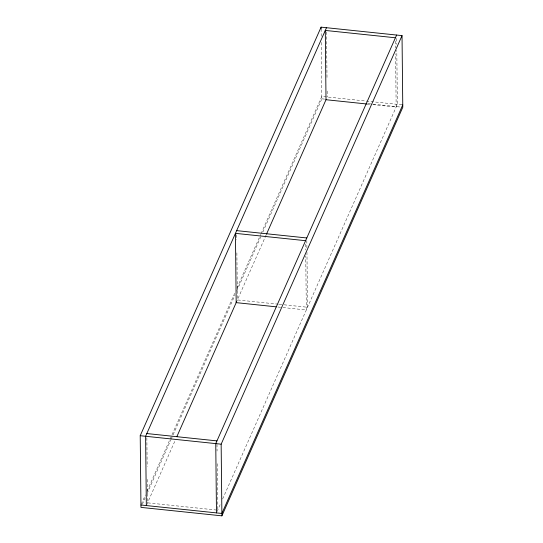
<?xml version="1.0" encoding="UTF-8"?>
<svg xmlns="http://www.w3.org/2000/svg" width="543" height="543" viewBox="0 0 543 543"><rect width="100%" height="100%" fill="white"/><g stroke="black" fill="none" stroke-linecap="round" stroke-linejoin="round"><path stroke-width="0.41" stroke-dasharray="2.71 2.04" d="M141.289 504.216L145.402 494.917M147.119 491.042L169.776 439.871M170.115 439.097L234.99 292.575M237.047 287.926L260.728 234.427M261.074 233.653L321.823 96.437L402.757 104.901M142.341 504.284L145.09 498.08M147.146 493.431L170.828 439.939M171.174 439.158L235.01 294.964M236.728 291.089L260.755 236.816M262.812 232.166L321.85 98.826L321.259 42.361M146.685 504.786L175.172 440.434M236.178 302.641L266.124 234.997M217.085 511.533L220.601 503.592M222.657 498.942L397.361 104.337L396.797 50.261M321.85 98.826L325.223 99.179M368.215 103.672L372.43 104.113M373.279 104.202L400.252 107.025M366.932 104.005L371.941 104.527M372.776 104.616L396.159 107.059L395.596 53.832M278.301 304.195L237.379 299.919L236.884 252.604M279.136 304.284L283.31 304.718M284.145 304.806L307.521 307.257L306.951 252.332M277.928 307.005L282.102 307.447M282.937 307.535L306.32 309.978L305.75 255.902M396.675 38.431L396.736 44.35M395.467 41.153L395.535 47.913M326.54 31.942L327.022 78.409M327.157 91.081L327.219 97M321.117 28.84L321.198 36.442M306.822 240.508L306.904 248.11M305.628 244.072L305.689 249.99M236.7 234.854L236.755 239.925M216.996 444.269L217.064 451.029M217.2 463.702L217.689 510.176L147.547 502.838L147.289 478.335M146.861 437.773L147.167 466.505"/><path stroke-width="0.81" d="M140.216 435.71L321.096 27.15L402.03 35.614L402.784 107.29L221.904 515.85L140.97 507.386L140.216 435.71L221.15 444.174L402.03 35.614M326.492 27.713L145.612 436.273L146.338 505.56M176.889 436.558L236.605 301.664M266.47 234.216L326.187 99.321M396.634 35.051L215.754 443.611L216.481 512.897M402.757 104.901L221.877 513.461L140.942 504.997M395.433 37.772L325.291 30.435L326.01 99.722L366.932 104.005M236.66 230.632L306.802 237.97M305.594 240.692L235.452 233.354L236.178 302.641L276.258 306.836M146.82 433.552L216.962 440.889M321.096 27.15L321.117 28.84M221.15 444.174L221.904 515.85"/></g></svg>
